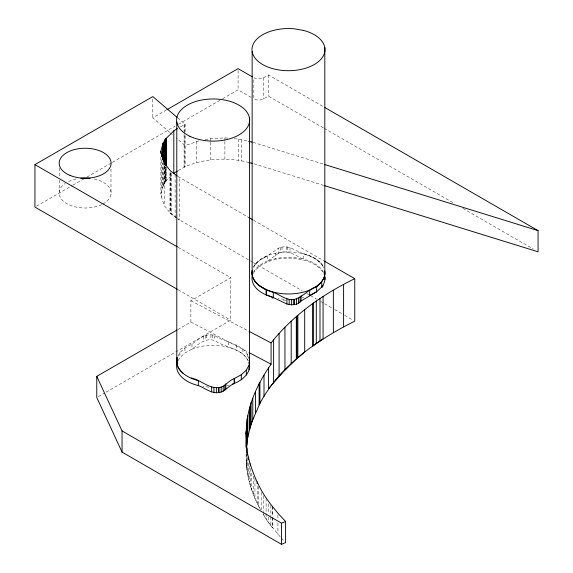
<?xml version="1.0" encoding="UTF-8"?>
<svg xmlns="http://www.w3.org/2000/svg" width="573" height="573" viewBox="0 0 573 573"><rect width="100%" height="100%" fill="white"/><g stroke="black" fill="none" stroke-linecap="round" stroke-linejoin="round"><path stroke-width="0.43" stroke-dasharray="2.87 2.15" d="M253.66 267.383L255.257 264.346L260.307 259.676L267.276 255.923L278.457 248.159L280.484 247.328L285.29 246.684L290.002 247.522L303.59 253.982A36.5 21.072 0 0 1 322.649 265.779L323.881 268.794M322.649 265.779L322.663 265.7A36.5 21.072 0 0 0 303.611 253.903L303.611 259.118A36.5 21.072 0 0 1 323.881 273.171M177.243 218.32L170.324 213.213L164.25 205.499L161.507 197.169L160.891 193.531L162.983 185.824L162.983 162.825M164.981 167.309L164.981 182.35L165.969 180.996L165.969 166.843M177.974 356.327L179.908 352.624L185.036 347.883L192.005 344.129C198.401 339.295 206.029 332.218 214.746 335.642C225.769 343.069 243.869 343.456 248.926 357.731M178.318 360.618L179.908 357.616L184.957 352.947L192.005 349.115C198.401 344.273 206.029 337.203 214.746 340.627C225.59 347.976 243.117 348.32 248.618 361.95M162.983 185.824L165.783 181.319L172.588 174.464M165.969 180.996L165.783 181.319L165.783 167.166M164.981 182.35L165.353 181.885L165.353 166.85M255.243 264.425L260.292 259.762L267.448 255.873L267.276 261.138A36.5 21.072 0 0 0 253.373 272.519M278.457 253.373L267.448 261.08C278.886 256.647 291.449 256.439 303.318 259.06C295.783 255.665 287.037 248.911 278.457 253.373L278.457 248.159M180.416 126.834L185.136 124.248L185.136 132.227M178.217 170.611L185.136 166.707C204.754 158.392 227.187 156.952 247.801 162.288M169.637 132.277L152.79 117.866L165.977 110.26M36.486 206.194L72.155 185.602M72.929 185.158L83.787 178.891M86.888 177.1L111.699 162.775M112.473 162.331L175.274 126.067M178.375 124.277L221.794 99.208M222.575 98.764L238.082 89.811L251.59 97.611M323.408 127.872L268.393 96.106L263.544 98.907A6.862 3.961 0 0 1 253.839 98.907L253.839 77.727A6.862 3.961 0 0 0 263.544 77.727L268.393 74.927L323.408 106.693M177.766 329.582L190.873 322.012L190.873 300.732L230.769 277.697L230.769 320.157L105.289 392.605M98.312 396.631L104.508 393.049M245.975 454.389L246.118 454.303C245.581 473.484 251.053 492.651 260.429 509.304M263.43 512.391L263.43 515.041L272.361 527.754L272.504 517.082M198.981 140.886L185.136 145.528L176.377 138.036M226.743 385.837L229.243 385.063M205.062 139.69L210.27 138.659L224.895 137.892L228.262 138.186M253.373 267.118A36.5 21.072 0 0 1 275.692 253.159C284.953 251.218 294.422 251.755 303.611 253.717A36.5 21.072 0 0 1 323.881 267.77M208.837 387.169L202.735 386.367M234.164 138.702L238.375 139.067L247.801 141.108M253.022 142.333L323.86 164.272M253.875 163.778L323.86 185.451M190.873 300.732L248.281 330.922M190.873 322.012L248.281 352.202M324.189 128.323L454.375 203.487M462.898 208.407L533.413 249.119M177.959 176.498L248.911 217.575M253.545 220.247L323.852 260.837M252.772 262.262L177.959 218.958M253.545 262.713L302.215 290.812M306.856 293.483L309.943 295.274M310.716 295.718L316.898 299.285M320.758 301.513L323.852 303.296M324.626 303.747L333.894 309.098M334.668 309.542L343.936 314.899M344.71 315.343L353.204 320.25M178.139 247.307L230.769 277.697M178.139 289.766L230.769 320.157M169.945 172.931L169.945 212.741L177.25 218.492M177.959 218.843L179.378 219.889L179.378 177.429M177.723 117.909L185.136 124.248M170.31 132.85L172.337 134.583M263.451 514.49L268.236 522.361L280.87 537.567M281.458 538.197L284.409 541.349M246.247 461.587C246.834 478.398 252.485 494.75 260.393 509.454M290.002 247.522L290.002 252.729M287.739 246.927L287.739 252.134M286.185 246.777L286.185 251.984M281.959 247.006L281.959 252.22M280.484 247.328L280.484 252.535M277.919 514.998L277.919 519.41M277.919 522.941L277.919 534.416M275.692 253.159L275.692 258.559M272.504 506.496L272.504 516.201M272.361 506.575L272.361 516.287M272.361 517.168L272.361 527.754M270.864 505.329L270.864 515.922M270.864 516.803L270.864 525.627M268.393 74.927L268.393 96.106M268.236 503.825L268.236 513.53M268.236 517.061L268.236 522.361M266.108 498.553L266.108 512.677M266.108 513.558L266.108 518.851M263.544 77.727L263.544 98.907M263.43 495.624L263.43 511.51M261.245 492.322L261.245 509.97M258.688 486.362L258.688 506.661M257.184 486.319L257.184 503.087M254.949 478.512L254.949 498.811M253.266 476.156L253.266 493.804M251.633 473.162L251.633 489.929M250.387 468.449L250.387 485.216M249.162 461.272L249.162 481.571M248.567 463.371L248.567 478.369M247.393 353.899L247.393 358.884M247.278 457.612L247.278 473.491M246.927 455.37L246.927 469.488M246.326 452.985L246.326 466.221M242.916 349.043L242.916 354.028M241.713 139.683L241.713 160.863M238.375 139.067L238.375 160.247M238.082 70.393L238.082 89.811M236.42 345.025L236.42 350.003M228.333 342.11L228.333 347.088M224.895 137.892L224.895 140.543M224.895 141.424L224.895 159.072M214.746 335.642L214.746 340.627M212.483 335.047L212.483 340.033M210.928 334.897L210.928 339.882M210.27 138.659L210.27 141.309M210.27 142.19L210.27 159.838M206.703 335.133L206.703 340.111M205.227 335.449L205.227 340.434M203.2 336.287L203.2 341.264M196.374 141.395L196.374 162.574M192.005 344.129L191.926 349.193A36.5 21.072 0 0 1 248.532 361.226M185.136 135.78L185.136 166.707L184.456 167.101L184.341 132.506M184.957 347.954L184.957 352.947M184.341 124.542L184.341 131.618M184.083 124.642L184.083 133.488M184.083 134.369L184.083 167.101M179.908 352.624L179.908 357.616M175.116 174.629L175.116 217.088M171.298 173.34L171.298 214.037M170.84 172.91L170.84 213.6M170.324 172.523L170.324 213.213M166.428 167.302L166.428 180.574M165.146 166.951L165.146 181.985M164.422 165.848L164.422 183.539L162.474 187.693L162.474 162.925M164.25 165.69L164.25 205.499M163.284 162.56L163.284 185.559M161.507 160.017L161.507 197.169M160.891 157.267L160.891 193.531M152.79 99.251L152.79 117.866M110.983 169.042L110.983 194.455M59.298 167.939L59.298 176.706M59.298 180.209L59.298 191.604M303.898 297.394A36.5 21.072 0 0 1 302.15 297.838M284.165 299.221A36.5 21.072 0 0 1 278.227 298.526M285.898 300.245A36.5 21.072 0 0 1 282.453 300.008M273.342 298.404A36.5 21.072 0 0 1 271.638 297.917M253.373 273.443A36.5 21.072 0 0 1 294.501 258.437L303.611 260.049A36.5 21.072 0 0 1 323.881 274.095M94.216 178.991A25.957 14.984 0 0 1 102.395 204.224M101.665 204.59A25.957 14.984 0 0 1 66.755 203.608A25.957 14.984 0 0 1 65.179 183.446M68.617 181.469A25.957 14.984 0 0 1 77.534 178.697"/><path stroke-width="0.86" d="M252.414 270.463C250.086 282.439 263.68 289.594 273.321 292.337C280.118 294.809 286.414 300.682 294.107 299.5C302.58 297.33 308.238 289.437 316.647 286.486C321.446 282.847 325.786 277.482 324.812 271.058M232.581 384.046C239.593 381.632 246.426 377.027 249.126 369.829L249.534 359.264L248.926 357.731M259.92 382.298L259.92 403.478L259.204 404.739C279.252 366.14 316.797 340.183 354.751 321.138L354.751 278.679C322.964 294.15 293.154 315 271.086 342.919L271.086 364.199C258.581 382.005 248.41 402.984 246.634 424.679L245.975 433.209L247.278 454.962M246.497 447.599L247.092 439.957L247.092 418.777M254.269 280.541L258.76 285.318L266.087 289.644L266.087 294.859L273.321 297.552L286.908 304.019L291.628 304.85L296.434 304.213L298.461 303.375L301.076 300.961L316.625 291.779L321.697 287.03A36.5 21.072 0 0 0 324.812 276.272M321.697 287.03L321.697 281.816L316.625 286.564M247.092 439.957L251.06 423.741L259.347 404.653L259.347 383.473M160.891 153.729L160.891 151.071L162.983 143.365L165.353 139.425L165.353 165.081M249.721 408.04L249.57 429.306L252.786 419.429L252.786 398.249M164.981 164.659L164.981 139.891L165.969 138.537L165.969 165.962M165.783 165.396L165.969 138.537M275.362 380.73L278.951 376.16L296.32 359.121L296.32 316.661M191.239 378.001C200.758 379.942 208.5 388.558 218.542 387.642C224.981 387.076 228.383 380.68 234.242 378.538L241.29 374.763L246.419 370.022L249.205 364.757M183.489 373.524A36.5 21.072 0 0 1 177.2 357.81L177.121 362.874A36.5 21.072 0 0 0 197.993 385.529L198.365 385.593C205.055 388.05 211.272 393.787 218.85 392.612C225.117 391.825 228.469 385.665 234.242 383.53L234.242 378.538M164.981 139.891L165.353 139.425M282.009 373.052L268.558 388.587L268.558 367.408M165.783 138.859L173.812 130.787L177.48 128.588M323.072 296.463L323.072 338.922L312.579 346.121L312.579 303.661M177.48 171.055L173.812 173.247L173.812 130.787M177.365 289.322L34.939 207.089L34.939 164.63L152.79 96.586L177.05 117.336M166.75 109.808L238.082 68.631L252.342 76.861M247.278 452.312C251.368 471.959 259.848 491.161 272.504 506.496L277.919 513.236L285.59 521.43L285.59 542.61L281.544 544.35L122.049 452.097L96.765 397.526L96.765 376.346L176.993 330.027M246.634 424.679L246.562 445.901L246.562 424.679M309.678 295.453L316.647 291.7M96.765 376.346L122.049 430.917L281.544 523.17L285.59 521.43M246.634 445.858L247.823 436.977L247.823 415.79M248.675 141.316L252.156 142.133M248.675 162.496L252.156 163.312M324.712 164.537L538.061 230.625L538.061 251.805L324.712 185.716M249.069 331.337L271.086 342.919M249.069 352.617L271.086 364.199M324.963 107.588L538.061 230.625M248.911 217.575L252.772 219.803M324.626 261.288L354.751 278.679M34.939 164.63L177.365 246.863M177.25 176.033L170.324 170.754L164.25 163.04L161.507 154.71L160.891 151.071M248.926 362.716L249.534 364.242L249.126 369.829A36.5 21.072 0 0 0 249.097 362.773M343.599 284.437L343.599 326.897M333.364 290.182L333.364 332.641M324.812 47.602L324.812 270.871A36.5 21.072 0 0 1 287.882 293.963A36.5 21.072 0 0 1 252.278 270.191M319.992 298.44L319.992 340.906M316.647 286.486L316.625 291.779M316.303 301.04L316.303 343.506M313.596 302.866L313.596 345.326M309.678 290.239L309.656 295.532M304.7 309.613L304.7 352.073L296.893 358.641L296.893 316.181M301.076 295.747L301.076 300.961M300.044 297.05L300.044 302.272M298.461 298.161L298.461 303.375M297.845 315.265L297.845 357.724M296.434 298.999L296.434 304.213M294.343 299.45L294.343 304.664M293.741 299.521L293.741 304.736M291.628 299.636L291.628 304.85M291.199 321.174L291.199 363.64M289.179 299.4L289.179 304.614M286.908 298.805L286.908 304.019M284.939 327.226L284.939 369.685M281.544 523.17L281.544 544.35M279.08 333.407L279.08 375.867M273.615 339.71L273.615 382.17M273.321 292.337L273.321 297.552L265.263 294.558A36.5 21.072 0 0 1 252.278 275.592M266.495 289.874L266.495 295.088M264.003 375.15L264.003 396.33M259.204 383.559L259.204 404.739M257.184 481.907L257.184 483.669M255.451 391.581L255.451 412.761M252.141 51.649L252.141 274.918M251.06 402.561L251.06 423.741M250.387 464.037L250.387 465.799M250.086 406.558L250.086 427.737M249.57 408.126L249.57 412.539M249.57 427.544L249.57 429.306M249.456 118.017L249.456 364.328M248.567 457.19L248.567 459.84M246.927 448.308L246.927 452.72M246.712 423.619L246.712 444.798M246.34 370.094L246.34 375.086M246.247 440.408L246.247 447.47M246.118 433.124L246.118 447.241M246.096 431.648L246.096 433.41M241.29 374.763L241.29 379.756M234.328 378.517L234.328 383.509M225.819 383.867L225.819 388.859M224.788 385.178L224.788 390.17M223.205 386.288L223.205 391.273M221.178 387.119L221.178 392.111M219.087 387.57L219.087 392.562M218.485 387.642L218.485 392.634M216.372 387.756L216.372 392.749M213.922 387.52L213.922 392.512M211.659 386.925L211.659 391.918M198.365 385.593L198.365 380.601L197.993 380.536A36.5 21.072 0 0 1 177.121 357.881M176.792 122.063L176.792 363.382M166.428 138.114L166.428 165.533M164.422 141.073L164.422 164.079M163.284 143.1L163.284 161.679M162.983 143.365L162.983 159.287M162.474 145.227L162.474 159.38M161.507 154.71L161.507 156.479M122.049 430.917L122.049 452.097M323.179 285.762A36.5 21.072 0 0 1 322.234 287.245M324.812 277.203A36.5 21.072 0 0 1 324.977 279.56M80.843 178.253A25.957 14.984 0 0 1 90.126 178.325M303.611 30.448L294.501 28.843A36.5 21.072 0 0 0 253.302 55.259A36.5 21.072 0 0 0 312.185 65.651A36.5 21.072 0 0 0 303.611 30.448M189.914 136.302A36.5 21.072 0 0 0 249.126 123.517A36.5 21.072 0 0 0 200.342 100.296A36.5 21.072 0 0 0 189.914 136.302M70.078 175.438A25.957 14.984 0 0 0 110.983 164.659A25.957 14.984 0 0 0 74.361 149.596A25.957 14.984 0 0 0 70.078 175.438"/></g></svg>
